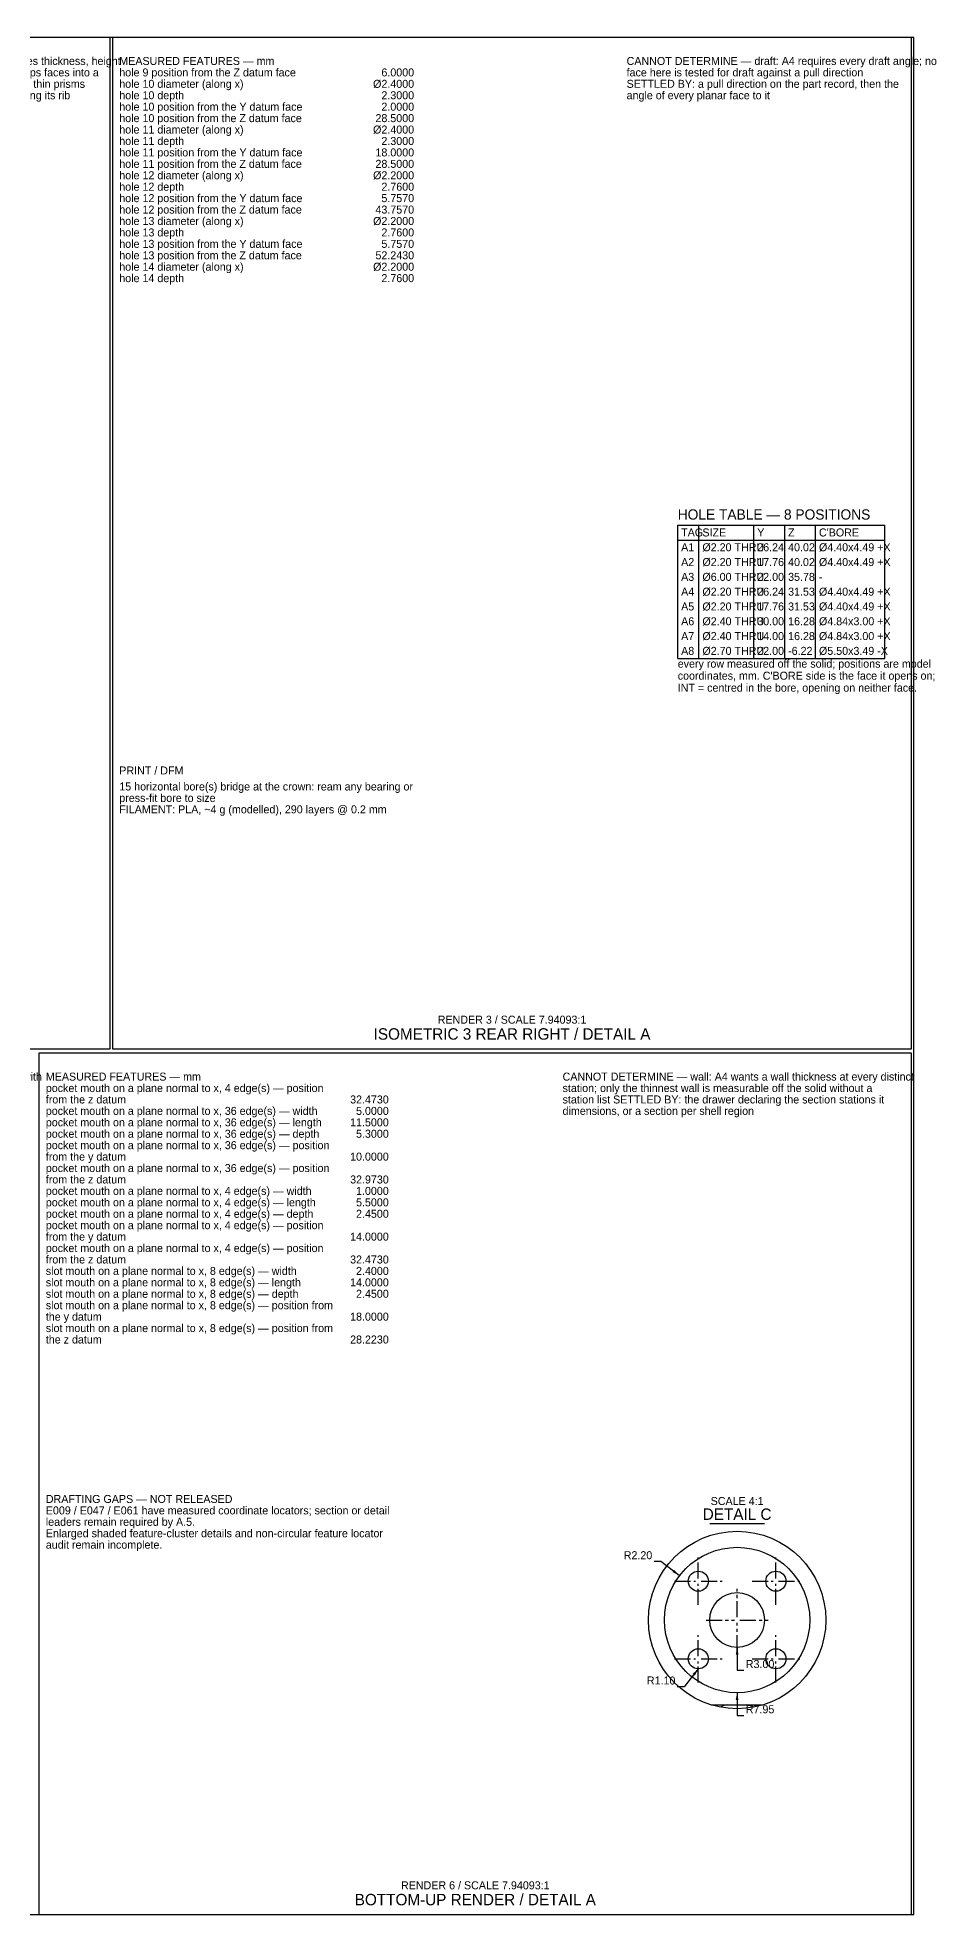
# Model space of a CAD drawing. Header units: millimetres. Extents: x 10 to 1189, y 10 to 831.
# Drawn here: x 796 to 1189, y 10 to 831 of the extents above; entities that cross this region are included whole.
import ezdxf
from ezdxf.enums import TextEntityAlignment as Align

# ---------------------------------------------------------------- set-up
doc = ezdxf.new("R2010")
doc.units = ezdxf.units.MM
doc.linetypes.add('CENTER', pattern=[11.2, 7, -1.4, 1.4, -1.4])
for name, color, linetype in [('CENTER', 4, 'CENTER'), ('DIM', 3, 'CONTINUOUS'), ('FRAME', 7, 'CONTINUOUS'), ('SECTION', 7, 'CONTINUOUS'), ('TEXT', 3, 'CONTINUOUS'), ('TITLE', 7, 'CONTINUOUS'), ('VISIBLE', 7, 'CONTINUOUS')]:
    doc.layers.add(name, color=color, linetype=linetype)

msp = doc.modelspace()

# ---------------------------------------------------------------- linework, layer by layer
at = {"layer": 'CENTER'}
for p, q in [((1084.658231, 156.974033), (1084.658231, 166.174033)), ((1118.602231, 156.974033), (1118.602231, 166.174033)), ((1074.258231, 155.774033), (1083.458231, 155.774033)), ((1084.658231, 145.374033), (1084.658231, 154.574033)), ((1085.858231, 155.774033), (1095.058231, 155.774033)), ((1101.630231, 140.002033), (1101.630231, 152.402033)), ((1108.202231, 155.774033), (1117.402231, 155.774033)), ((1118.602231, 145.374033), (1118.602231, 154.574033)), ((1119.802231, 155.774033), (1129.002231, 155.774033)), ((1084.658231, 123.030033), (1084.658231, 132.230033)), ((1088.030231, 138.802033), (1100.430231, 138.802033)), ((1101.630231, 125.202033), (1101.630231, 137.602033)), ((1102.830231, 138.802033), (1115.230231, 138.802033)), ((1118.602231, 123.030033), (1118.602231, 132.230033)), ((1074.258231, 121.830033), (1083.458231, 121.830033)), ((1084.658231, 111.430033), (1084.658231, 120.630033)), ((1085.858231, 121.830033), (1095.058231, 121.830033)), ((1108.202231, 121.830033), (1117.402231, 121.830033)), ((1118.602231, 111.430033), (1118.602231, 120.630033)), ((1119.802231, 121.830033), (1129.002231, 121.830033))]:
    msp.add_line(p, q, dxfattribs=at)
at = {"layer": 'DIM'}
for p, q in [((1068.301565, 164.403097), (1065.301565, 164.403097)), ((1076.231985, 158.311428), (1068.301565, 164.403097)), ((1101.630231, 126.802033), (1101.630231, 116.802033)), ((1084.658231, 117.430033), (1078.439383, 109.598945)), ((1101.630231, 116.802033), (1104.630231, 116.802033)), ((1078.439383, 109.598945), (1075.439383, 109.598945)), ((1101.630231, 107.002033), (1101.630231, 97.002033)), ((1101.630231, 97.002033), (1104.630231, 97.002033))]:
    msp.add_line(p, q, dxfattribs=at)
for points in [[(1076.231985, 158.311428), (1074.064624, 160.742932), (1073.323877, 159.778593)], [(1101.630231, 126.802033), (1101.022231, 123.602033), (1102.238231, 123.602033)], [(1084.658231, 117.430033), (1082.19207, 115.302191), (1083.14433, 114.545979)], [(1101.630231, 107.002033), (1101.022231, 103.802033), (1102.238231, 103.802033)]]:
    msp.add_solid(points, dxfattribs=at)
at = {"layer": 'FRAME'}
for p, q in [((1179, 831), (10, 831)), ((1179, 10), (1179, 831)), ((10, 10), (1179, 10))]:
    msp.add_line(p, q, dxfattribs=at)
at = {"layer": 'SECTION'}
msp.add_circle((1101.630231, 138.802033), 38.802033, dxfattribs=at)
at = {"layer": 'TEXT'}
msp.add_line((1089.630231, 181.004065), (1113.630231, 181.004065), dxfattribs=at)
at = {"layer": 'TITLE'}
for p, q in [((827.3, 831.0305), (477.6, 831.0305)), ((827.3, 388.66), (827.3, 831.0305)), ((1178, 831.0305), (828.3, 831.0305)), ((828.3, 831.0305), (828.3, 388.66)), ((1178, 388.66), (1178, 831.0305)), ((1075.64, 617.66), (1166.24, 617.66)), ((1075.64, 559.385), (1075.64, 617.66)), ((1084.94, 559.385), (1084.94, 617.66)), ((1108.94, 559.385), (1108.94, 617.66)), ((1122.44, 559.385), (1122.44, 617.66)), ((1135.94, 559.385), (1135.94, 617.66)), ((1166.24, 559.385), (1166.24, 617.66)), ((1075.64, 611.185), (1166.24, 611.185)), ((1075.64, 559.385), (1166.24, 559.385)), ((477.6, 388.66), (827.3, 388.66)), ((1178, 386.7562), (796.1525, 386.7562)), ((796.1525, 386.7562), (796.1525, 10)), ((828.3, 388.66), (1178, 388.66)), ((1178, 10), (1178, 386.7562)), ((796.1525, 10), (1178, 10))]:
    msp.add_line(p, q, dxfattribs=at)
at = {"layer": 'VISIBLE'}
for p, q in [((827.3, 831.0305), (477.6, 831.0305)), ((827.3, 388.66), (827.3, 831.0305)), ((1178, 831.0305), (828.3, 831.0305)), ((828.3, 831.0305), (828.3, 388.66)), ((1178, 388.66), (1178, 831.0305)), ((477.6, 388.66), (827.3, 388.66)), ((1178, 386.7562), (796.1525, 386.7562)), ((796.1525, 386.7562), (796.1525, 10)), ((828.3, 388.66), (1178, 388.66)), ((1178, 10), (1178, 386.7562)), ((1090.290299, 101.694033), (1112.970164, 101.694033)), ((1095.334131, 101.23731), (1094.319439, 100.694946)), ((1096.459689, 101.578744), (1095.334131, 101.23731)), ((1097.630231, 101.694033), (1096.459689, 101.578744)), ((1106.800773, 101.578744), (1105.630231, 101.694033)), ((1107.926332, 101.23731), (1106.800773, 101.578744)), ((1108.941023, 100.694946), (1107.926332, 101.23731)), ((796.1525, 10), (1178, 10))]:
    msp.add_line(p, q, dxfattribs=at)
for centre, radius in [((1101.630231, 138.802033), 31.8), ((1084.658231, 155.774033), 4.4), ((1118.602231, 155.774033), 4.4), ((1101.630231, 138.802033), 12), ((1084.658231, 121.830033), 4.4), ((1118.602231, 121.830033), 4.4)]:
    msp.add_circle(centre, radius, dxfattribs=at)

# ---------------------------------------------------------------- texts
at = {"layer": 'DIM'}
for s, p in [('6.0000', (960.30575, 814.0305)), ('Ø2.4000', (960.30575, 809.0305)), ('2.3000', (960.30575, 804.0305)), ('28.5000', (960.30575, 794.0305)), ('2.0000', (960.30575, 799.0305)), ('Ø2.4000', (960.30575, 789.0305)), ('18.0000', (960.30575, 779.0305)), ('2.3000', (960.30575, 784.0305)), ('Ø2.2000', (960.30575, 769.0305)), ('28.5000', (960.30575, 774.0305)), ('2.7600', (960.30575, 764.0305)), ('43.7570', (960.30575, 754.0305)), ('5.7570', (960.30575, 759.0305)), ('Ø2.2000', (960.30575, 749.0305)), ('2.7600', (960.30575, 744.0305)), ('5.7570', (960.30575, 739.0305)), ('Ø2.2000', (960.30575, 729.0305)), ('52.2430', (960.30575, 734.0305)), ('2.7600', (960.30575, 724.0305)), ('32.4730', (949.210244, 364.7562)), ('5.0000', (949.210244, 359.7562)), ('11.5000', (949.210244, 354.7562)), ('5.3000', (949.210244, 349.7562)), ('10.0000', (949.210244, 339.7562)), ('32.9730', (949.210244, 329.7562)), ('5.5000', (949.210244, 319.7562)), ('1.0000', (949.210244, 324.7562)), ('2.4500', (949.210244, 314.7562)), ('14.0000', (949.210244, 304.7562)), ('32.4730', (949.210244, 294.7562)), ('14.0000', (949.210244, 284.7562)), ('2.4000', (949.210244, 289.7562)), ('2.4500', (949.210244, 279.7562)), ('18.0000', (949.210244, 269.7562)), ('28.2230', (949.210244, 259.7562))]:
    msp.add_text(s, height=3.5, dxfattribs=at).set_placement(p, align=Align.RIGHT)
at = {"layer": 'TEXT'}
for s, height, p in [('CANNOT DETERMINE — rib: A4 requires thickness, height', 3.5, (708.116583, 819.0305)), ('MEASURED FEATURES — mm', 3.5, (831.3, 819.0305)), ('CANNOT DETERMINE — draft: A4 requires every draft angle; no', 3.5, (1053.279667, 819.0305)), ('and pitch on every rib; nothing here groups faces into a', 3.5, (708.116583, 814.0305)), ('hole 9 position from the Z datum face', 3.5, (831.3, 814.0305)), ('face here is tested for draft against a pull direction', 3.5, (1053.279667, 814.0305)), ('standing off a wall), or the builder declaring its rib', 3.5, (708.116583, 804.0305)), ('rib SETTLED BY: a rib classifier (parallel thin prisms', 3.5, (708.116583, 809.0305)), ('hole 10 diameter (along x)', 3.5, (831.3, 809.0305)), ('hole 10 depth', 3.5, (831.3, 804.0305)), ('angle of every planar face to it', 3.5, (1053.279667, 804.0305)), ('SETTLED BY: a pull direction on the part record, then the', 3.5, (1053.279667, 809.0305)), ('hole 10 position from the Y datum face', 3.5, (831.3, 799.0305)), ('hole 10 position from the Z datum face', 3.5, (831.3, 794.0305)), ('hole 11 diameter (along x)', 3.5, (831.3, 789.0305)), ('hole 11 depth', 3.5, (831.3, 784.0305)), ('hole 11 position from the Y datum face', 3.5, (831.3, 779.0305)), ('hole 11 position from the Z datum face', 3.5, (831.3, 774.0305)), ('hole 12 diameter (along x)', 3.5, (831.3, 769.0305)), ('hole 12 depth', 3.5, (831.3, 764.0305)), ('hole 12 position from the Y datum face', 3.5, (831.3, 759.0305)), ('hole 12 position from the Z datum face', 3.5, (831.3, 754.0305)), ('hole 13 diameter (along x)', 3.5, (831.3, 749.0305)), ('hole 13 depth', 3.5, (831.3, 744.0305)), ('hole 13 position from the Y datum face', 3.5, (831.3, 739.0305)), ('hole 13 position from the Z datum face', 3.5, (831.3, 734.0305)), ('hole 14 diameter (along x)', 3.5, (831.3, 729.0305)), ('hole 14 depth', 3.5, (831.3, 724.0305)), ('HOLE TABLE — 8 POSITIONS', 4.5, (1075.64, 620.16)), ('A1', 3.5, (1077.14, 606.31)), ('Ø2.20 THRU', 3.5, (1086.44, 606.31)), ('26.24', 3.5, (1110.44, 606.31)), ('40.02', 3.5, (1123.94, 606.31)), ('Ø4.40x4.49 +X', 3.5, (1137.44, 606.31)), ('A2', 3.5, (1077.14, 599.835)), ('Ø2.20 THRU', 3.5, (1086.44, 599.835)), ('17.76', 3.5, (1110.44, 599.835)), ('40.02', 3.5, (1123.94, 599.835)), ('Ø4.40x4.49 +X', 3.5, (1137.44, 599.835)), ('A3', 3.5, (1077.14, 593.36)), ('Ø6.00 THRU', 3.5, (1086.44, 593.36)), ('22.00', 3.5, (1110.44, 593.36)), ('35.78', 3.5, (1123.94, 593.36)), ('-', 3.5, (1137.44, 593.36)), ('A4', 3.5, (1077.14, 586.885)), ('A5', 3.5, (1077.14, 580.41)), ('Ø2.20 THRU', 3.5, (1086.44, 586.885)), ('Ø2.20 THRU', 3.5, (1086.44, 580.41)), ('26.24', 3.5, (1110.44, 586.885)), ('17.76', 3.5, (1110.44, 580.41)), ('31.53', 3.5, (1123.94, 586.885)), ('31.53', 3.5, (1123.94, 580.41)), ('Ø4.40x4.49 +X', 3.5, (1137.44, 586.885)), ('Ø4.40x4.49 +X', 3.5, (1137.44, 580.41)), ('A6', 3.5, (1077.14, 573.935)), ('Ø2.40 THRU', 3.5, (1086.44, 573.935)), ('30.00', 3.5, (1110.44, 573.935)), ('16.28', 3.5, (1123.94, 573.935)), ('Ø4.84x3.00 +X', 3.5, (1137.44, 573.935)), ('A7', 3.5, (1077.14, 567.46)), ('Ø2.40 THRU', 3.5, (1086.44, 567.46)), ('14.00', 3.5, (1110.44, 567.46)), ('16.28', 3.5, (1123.94, 567.46)), ('Ø4.84x3.00 +X', 3.5, (1137.44, 567.46)), ('A8', 3.5, (1077.14, 560.985)), ('Ø2.70 THRU', 3.5, (1086.44, 560.985)), ('22.00', 3.5, (1110.44, 560.985)), ('-6.22', 3.5, (1123.94, 560.985)), ('Ø5.50x3.49 -X', 3.5, (1137.44, 560.985)), ('PRINT / DFM', 3.5, (831.3, 508.66)), ('15 horizontal bore(s) bridge at the crown: ream any bearing or', 3.5, (831.3, 501.66)), ('press-fit bore to size', 3.5, (831.3, 496.66)), ('FILAMENT: PLA, ~4 g (modelled), 290 layers @ 0.2 mm', 3.5, (831.3, 491.66)), ('CANNOT DETERMINE — mate: A4 requires every surface that mates with', 3.5, (642.412962, 374.7562)), ('MEASURED FEATURES — mm', 3.5, (799.1525, 374.7562)), ('CANNOT DETERMINE — wall: A4 wants a wall thickness at every distinct', 3.5, (1025.260462, 374.7562)), ('pocket mouth on a plane normal to x, 4 edge(s) — position', 3.5, (799.1525, 369.7562)), ('station; only the thinnest wall is measurable off the solid without a', 3.5, (1025.260462, 369.7562)), ('from the z datum', 3.5, (799.1525, 364.7562)), ('pocket mouth on a plane normal to x, 36 edge(s) — width', 3.5, (799.1525, 359.7562)), ('station list SETTLED BY: the drawer declaring the section stations it', 3.5, (1025.260462, 364.7562)), ('dimensions, or a section per shell region', 3.5, (1025.260462, 359.7562)), ('pocket mouth on a plane normal to x, 36 edge(s) — length', 3.5, (799.1525, 354.7562)), ('pocket mouth on a plane normal to x, 36 edge(s) — depth', 3.5, (799.1525, 349.7562)), ('pocket mouth on a plane normal to x, 36 edge(s) — position', 3.5, (799.1525, 344.7562)), ('from the y datum', 3.5, (799.1525, 339.7562)), ('pocket mouth on a plane normal to x, 36 edge(s) — position', 3.5, (799.1525, 334.7562)), ('from the z datum', 3.5, (799.1525, 329.7562)), ('pocket mouth on a plane normal to x, 4 edge(s) — width', 3.5, (799.1525, 324.7562)), ('pocket mouth on a plane normal to x, 4 edge(s) — length', 3.5, (799.1525, 319.7562)), ('pocket mouth on a plane normal to x, 4 edge(s) — depth', 3.5, (799.1525, 314.7562)), ('pocket mouth on a plane normal to x, 4 edge(s) — position', 3.5, (799.1525, 309.7562)), ('from the y datum', 3.5, (799.1525, 304.7562)), ('from the z datum', 3.5, (799.1525, 294.7562)), ('pocket mouth on a plane normal to x, 4 edge(s) — position', 3.5, (799.1525, 299.7562)), ('slot mouth on a plane normal to x, 8 edge(s) — width', 3.5, (799.1525, 289.7562)), ('slot mouth on a plane normal to x, 8 edge(s) — length', 3.5, (799.1525, 284.7562)), ('slot mouth on a plane normal to x, 8 edge(s) — depth', 3.5, (799.1525, 279.7562)), ('the y datum', 3.5, (799.1525, 269.7562)), ('slot mouth on a plane normal to x, 8 edge(s) — position from', 3.5, (799.1525, 274.7562)), ('the z datum', 3.5, (799.1525, 259.7562)), ('slot mouth on a plane normal to x, 8 edge(s) — position from', 3.5, (799.1525, 264.7562)), ('DRAFTING GAPS — NOT RELEASED', 3.5, (799.1525, 190)), ('leaders remain required by A.5.', 3.5, (799.1525, 180)), ('E009 / E047 / E061 have measured coordinate locators; section or detail', 3.5, (799.1525, 185)), ('audit remain incomplete.', 3.5, (799.1525, 170)), ('Enlarged shaded feature-cluster details and non-circular feature locator', 3.5, (799.1525, 175)), ('R3.00', 3.5, (1105.430231, 117.802033)), ('R7.95', 3.5, (1105.430231, 98.002033))]:
    msp.add_text(s, height=height, dxfattribs=at).set_placement(p)
for s, height, p in [('RENDER 3 / SCALE 7.94093:1', 3.5, (1003.15, 399.66)), ('ISOMETRIC 3 REAR RIGHT / DETAIL A', 5, (1003.15, 392.66)), ('SCALE 4:1', 3.5, (1101.630231, 189.104065)), ('DETAIL C', 5, (1101.630231, 182.604065)), ('RENDER 6 / SCALE 7.94093:1', 3.5, (987.07625, 21)), ('BOTTOM-UP RENDER / DETAIL A', 5, (987.07625, 14))]:
    msp.add_text(s, height=height, dxfattribs=at).set_placement(p, align=Align.CENTER)
for s, p in [('R2.20', (1064.501565, 165.403097)), ('R1.10', (1074.639383, 110.598945))]:
    msp.add_text(s, height=3.5, dxfattribs=at).set_placement(p, align=Align.RIGHT)
at = {"layer": 'TITLE'}
for s, p in [('TAG', (1077.14, 612.785)), ('SIZE', (1086.44, 612.785)), ('Y', (1110.44, 612.785)), ('Z', (1123.94, 612.785)), ("C'BORE", (1137.44, 612.785)), ('every row measured off the solid; positions are model', (1075.64, 555.385)), ("coordinates, mm. C'BORE side is the face it opens on;", (1075.64, 550.135)), ('INT = centred in the bore, opening on neither face.', (1075.64, 544.885))]:
    msp.add_text(s, height=3.5, dxfattribs=at).set_placement(p)

doc.saveas('drawing.dxf')
